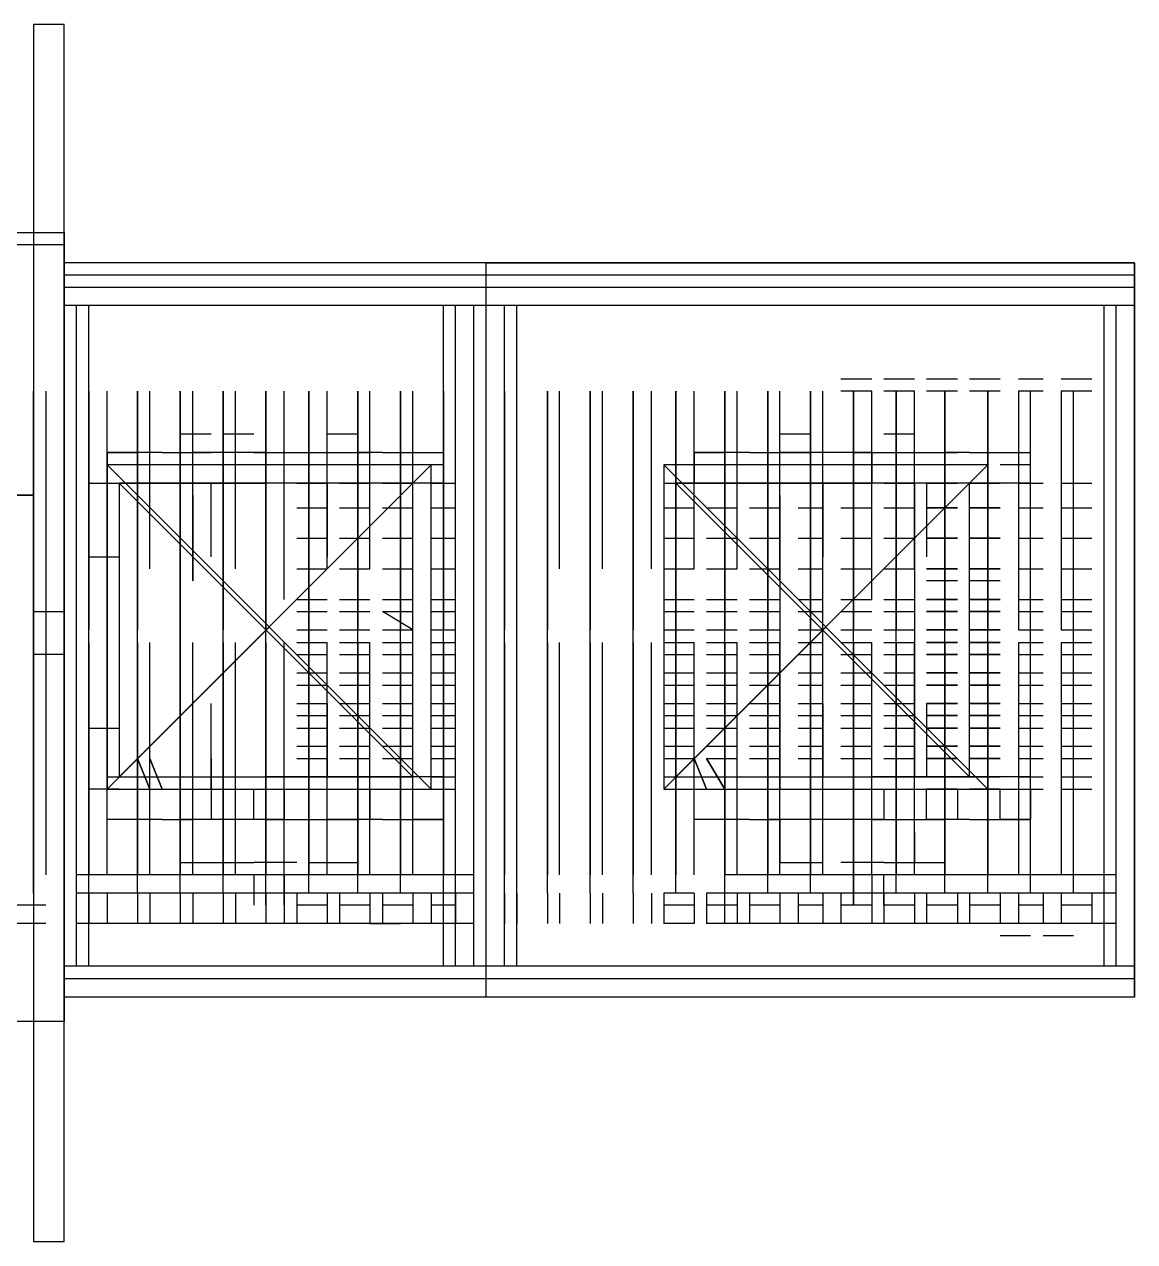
# Model space of a CAD drawing. Header units: millimetres. Extents: x 5 to 415, y 48 to 251.
# Drawn here: x 323.524 to 326.725, y 190.853 to 194.363 of the extents above; entities that cross this region are included whole.
import ezdxf

# ---------------------------------------------------------------- set-up
doc = ezdxf.new("R2010")
doc.units = ezdxf.units.MM
doc.layers.add('P', color=7, linetype='Continuous')

msp = doc.modelspace()

# ---------------------------------------------------------------- linework, layer by layer
at = {"layer": 'P'}
for points in [[(323.55, 194.363), (323.55, 192.67)], [(323.638, 194.363), (323.55, 194.363)], [(323.638, 192.67), (323.638, 194.363)], [(320.887, 193.763), (323.638, 193.763)], [(323.638, 193.763), (323.638, 191.488)], [(320.887, 193.728), (323.638, 193.728)], [(323.638, 193.728), (323.638, 191.488)], [(324.855, 193.675), (323.638, 193.675)], [(323.638, 191.647), (323.638, 193.675)], [(324.855, 191.647), (324.855, 193.675)], [(324.855, 193.675), (326.725, 193.675)], [(324.855, 191.558), (324.855, 193.675)], [(326.725, 193.675), (324.855, 193.675)], [(324.855, 191.647), (324.855, 193.675)], [(326.725, 193.675), (326.725, 191.558)], [(326.725, 191.647), (326.725, 193.675)], [(324.855, 193.64), (323.638, 193.64)], [(324.855, 193.64), (323.638, 193.64)], [(324.855, 193.64), (323.638, 193.64)], [(324.855, 193.64), (323.638, 193.64)], [(326.725, 193.64), (324.855, 193.64)], [(326.725, 193.64), (324.855, 193.64)], [(326.725, 193.64), (324.855, 193.64)], [(326.725, 193.64), (324.855, 193.64)], [(324.855, 193.604), (323.638, 193.604)], [(324.855, 193.604), (323.638, 193.604)], [(324.855, 193.604), (323.638, 193.604)], [(324.855, 193.604), (323.638, 193.604)], [(326.725, 193.604), (324.855, 193.604)], [(326.725, 193.604), (324.855, 193.604)], [(326.725, 193.604), (324.855, 193.604)], [(326.725, 193.604), (324.855, 193.604)], [(324.855, 193.552), (323.638, 193.552)], [(323.638, 191.647), (323.638, 193.552)], [(323.674, 191.647), (323.674, 193.552)], [(323.674, 191.647), (323.674, 193.552)], [(323.674, 191.647), (323.674, 193.552)], [(323.709, 191.647), (323.709, 193.552)], [(323.709, 191.647), (323.709, 193.552)], [(323.709, 191.647), (323.709, 193.552)], [(323.709, 191.647), (323.709, 193.552)], [(323.709, 191.647), (323.709, 193.552)], [(324.732, 191.647), (324.732, 193.552)], [(324.767, 191.647), (324.767, 193.552)], [(324.767, 191.647), (324.767, 193.552)], [(324.767, 191.647), (324.767, 193.552)], [(324.767, 191.647), (324.767, 193.552)], [(324.82, 191.647), (324.82, 193.552)], [(324.82, 191.647), (324.82, 193.552)], [(324.82, 191.647), (324.82, 193.552)], [(324.82, 191.647), (324.82, 193.552)], [(326.725, 193.552), (324.855, 193.552)], [(324.855, 191.647), (324.855, 193.552)], [(324.855, 191.647), (324.855, 193.552)], [(324.855, 191.647), (324.855, 193.552)], [(324.855, 191.647), (324.855, 193.552)], [(324.908, 191.647), (324.908, 193.552)], [(324.908, 191.647), (324.908, 193.552)], [(324.908, 191.647), (324.908, 193.552)], [(324.908, 191.647), (324.908, 193.552)], [(324.944, 191.647), (324.944, 193.552)], [(326.637, 191.647), (326.637, 193.552)], [(326.637, 191.647), (326.637, 193.552)], [(326.637, 191.647), (326.637, 193.552)], [(326.637, 191.647), (326.637, 193.552)], [(326.637, 191.647), (326.637, 193.552)], [(326.672, 191.647), (326.672, 193.552)], [(326.672, 191.647), (326.672, 193.552)], [(326.725, 191.647), (326.725, 193.552)], [(326.725, 191.647), (326.725, 193.552)], [(325.967, 193.34), (325.878, 193.34)], [(326.09, 193.34), (326.002, 193.34)], [(326.214, 193.34), (326.125, 193.34)], [(326.337, 193.34), (326.249, 193.34)], [(326.461, 193.34), (326.39, 193.34)], [(326.602, 193.34), (326.513, 193.34)], [(323.55, 192.617), (323.55, 193.305)], [(323.55, 191.858), (323.55, 193.305)], [(323.55, 193.305), (323.55, 193.005)], [(323.585, 193.305), (323.585, 191.911)], [(323.638, 193.305), (323.638, 191.911)], [(323.709, 193.305), (323.709, 192.617)], [(323.709, 191.858), (323.709, 193.305)], [(323.762, 192.793), (323.762, 193.305)], [(323.85, 193.305), (323.85, 192.617)], [(323.85, 191.858), (323.85, 193.305)], [(323.885, 192.793), (323.885, 193.305)], [(323.973, 193.305), (323.973, 192.617)], [(323.973, 191.858), (323.973, 193.305)], [(324.009, 192.793), (324.009, 193.305)], [(324.097, 193.305), (324.097, 192.617)], [(324.097, 191.858), (324.097, 193.305)], [(324.132, 192.793), (324.132, 193.305)], [(324.22, 193.305), (324.22, 192.617)], [(324.22, 191.858), (324.22, 193.305)], [(324.273, 192.793), (324.273, 193.305)], [(324.344, 193.305), (324.344, 192.617)], [(324.344, 191.858), (324.344, 193.305)], [(324.397, 192.793), (324.397, 193.305)], [(324.485, 193.305), (324.485, 192.617)], [(324.485, 191.858), (324.485, 193.305)], [(324.52, 192.793), (324.52, 193.305)], [(324.608, 193.305), (324.608, 192.617)], [(324.608, 191.858), (324.608, 193.305)], [(324.644, 192.793), (324.644, 193.305)], [(324.732, 193.305), (324.732, 192.617)], [(324.732, 191.858), (324.732, 193.305)], [(324.767, 192.793), (324.767, 193.305)], [(324.908, 193.305), (324.908, 192.617)], [(324.908, 191.858), (324.908, 193.305)], [(324.944, 192.793), (324.944, 193.305)], [(325.032, 193.305), (325.032, 192.617)], [(325.032, 191.858), (325.032, 193.305)], [(325.067, 192.793), (325.067, 193.305)], [(325.155, 193.305), (325.155, 192.617)], [(325.155, 191.858), (325.155, 193.305)], [(325.191, 192.793), (325.191, 193.305)], [(325.279, 193.305), (325.279, 192.617)], [(325.279, 191.858), (325.279, 193.305)], [(325.332, 192.793), (325.332, 193.305)], [(325.402, 193.305), (325.402, 192.617)], [(325.402, 191.858), (325.402, 193.305)], [(325.455, 192.793), (325.455, 193.305)], [(325.543, 193.305), (325.543, 192.617)], [(325.543, 191.858), (325.543, 193.305)], [(325.579, 192.793), (325.579, 193.305)], [(325.667, 193.305), (325.667, 192.617)], [(325.667, 191.858), (325.667, 193.305)], [(325.702, 192.793), (325.702, 193.305)], [(325.79, 193.305), (325.79, 192.617)], [(325.79, 191.858), (325.79, 193.305)], [(325.826, 192.793), (325.826, 193.305)], [(325.967, 193.305), (325.878, 193.305)], [(325.914, 193.305), (325.914, 192.617)], [(325.914, 191.858), (325.914, 193.305)], [(325.967, 192.793), (325.967, 193.305)], [(326.09, 193.305), (326.002, 193.305)], [(326.037, 193.305), (326.037, 192.617)], [(326.037, 191.858), (326.037, 193.305)], [(326.09, 192.793), (326.09, 193.305)], [(326.214, 193.305), (326.125, 193.305)], [(326.178, 193.305), (326.178, 192.617)], [(326.178, 192.793), (326.178, 193.305)], [(326.178, 191.858), (326.178, 193.305)], [(326.337, 193.305), (326.249, 193.305)], [(326.302, 193.305), (326.302, 192.617)], [(326.302, 192.793), (326.302, 193.305)], [(326.302, 191.858), (326.302, 193.305)], [(326.39, 193.305), (326.39, 192.617)], [(326.461, 193.305), (326.39, 193.305)], [(326.425, 192.793), (326.425, 193.305)], [(326.425, 191.858), (326.425, 193.305)], [(326.513, 193.305), (326.513, 192.617)], [(326.602, 193.305), (326.513, 193.305)], [(326.549, 192.793), (326.549, 193.305)], [(326.549, 191.858), (326.549, 193.305)], [(323.585, 193.252), (323.585, 191.946)], [(324.062, 193.181), (323.973, 193.181)], [(324.185, 193.181), (324.097, 193.181)], [(324.485, 193.181), (324.397, 193.181)], [(325.79, 193.181), (325.702, 193.181)], [(326.09, 193.181), (326.002, 193.181)], [(323.921, 193.128), (323.762, 193.128)], [(323.762, 193.128), (323.762, 193.04)], [(323.762, 193.128), (323.85, 193.128)], [(323.921, 193.128), (324.009, 193.128)], [(323.921, 193.128), (324.009, 193.128)], [(323.973, 193.128), (324.062, 193.128)], [(324.22, 193.128), (324.009, 193.128)], [(324.22, 193.128), (324.009, 193.128)], [(324.185, 193.128), (324.273, 193.128)], [(324.22, 193.128), (324.22, 193.04)], [(324.22, 193.128), (324.485, 193.128)], [(324.22, 193.128), (324.22, 193.04)], [(324.22, 193.128), (324.22, 193.04)], [(324.22, 193.128), (324.485, 193.128)], [(324.22, 193.128), (324.22, 193.04)], [(324.397, 193.128), (324.52, 193.128)], [(324.556, 193.128), (324.485, 193.128)], [(324.556, 193.128), (324.485, 193.128)], [(324.556, 193.128), (324.485, 193.128)], [(324.556, 193.128), (324.732, 193.128)], [(324.556, 193.128), (324.644, 193.128)], [(324.644, 193.128), (324.732, 193.128)], [(324.732, 193.04), (324.732, 193.128)], [(325.614, 193.128), (325.455, 193.128)], [(325.455, 193.128), (325.455, 193.04)], [(325.455, 193.128), (325.543, 193.128)], [(325.614, 193.128), (325.702, 193.128)], [(325.614, 193.128), (325.702, 193.128)], [(325.667, 193.128), (325.79, 193.128)], [(325.967, 193.128), (325.702, 193.128)], [(325.967, 193.128), (325.702, 193.128)], [(325.914, 193.128), (326.002, 193.128)], [(325.967, 193.128), (325.967, 193.04)], [(325.967, 193.128), (326.178, 193.128)], [(325.967, 193.128), (325.967, 193.04)], [(325.967, 193.128), (325.967, 193.04)], [(325.967, 193.128), (326.178, 193.128)], [(325.967, 193.128), (325.967, 193.04)], [(326.125, 193.128), (326.214, 193.128)], [(326.249, 193.128), (326.178, 193.128)], [(326.249, 193.128), (326.178, 193.128)], [(326.249, 193.128), (326.178, 193.128)], [(326.249, 193.128), (326.425, 193.128)], [(326.249, 193.128), (326.39, 193.128)], [(326.337, 193.128), (326.425, 193.128)], [(326.425, 193.04), (326.425, 193.128)], [(324.697, 193.093), (323.762, 193.093)], [(323.762, 193.093), (323.762, 192.158)], [(324.697, 192.158), (323.762, 193.093)], [(324.697, 193.093), (323.762, 192.158)], [(323.85, 193.093), (323.762, 193.093)], [(324.062, 193.093), (323.973, 193.093)], [(324.273, 193.093), (324.185, 193.093)], [(324.52, 193.093), (324.397, 193.093)], [(324.732, 193.093), (324.644, 193.093)], [(324.697, 192.158), (324.697, 193.093)], [(326.302, 193.093), (325.367, 193.093)], [(325.367, 193.093), (325.367, 192.158)], [(326.302, 192.158), (325.367, 193.093)], [(326.302, 193.093), (325.367, 192.158)], [(325.543, 193.093), (325.455, 193.093)], [(325.79, 193.093), (325.667, 193.093)], [(326.002, 193.093), (325.914, 193.093)], [(326.214, 193.093), (326.125, 193.093)], [(326.302, 192.158), (326.302, 193.093)], [(326.425, 193.093), (326.337, 193.093)], [(323.709, 193.04), (323.797, 193.04)], [(323.762, 193.04), (324.22, 193.04)], [(323.762, 192.123), (323.762, 193.04)], [(324.644, 193.04), (323.797, 193.04)], [(323.797, 193.04), (323.797, 192.193)], [(324.644, 192.193), (323.797, 193.04)], [(324.644, 193.04), (323.797, 192.193)], [(324.062, 192.828), (324.062, 193.04)], [(324.062, 192.828), (324.062, 193.04)], [(324.097, 192.828), (324.097, 193.04)], [(324.097, 192.828), (324.097, 193.04)], [(324.097, 193.04), (324.097, 192.828)], [(324.097, 193.04), (324.097, 192.828)], [(324.097, 193.04), (324.097, 192.828)], [(324.097, 193.04), (324.097, 192.828)], [(324.22, 193.04), (324.22, 192.705)], [(324.732, 193.04), (324.22, 193.04)], [(324.273, 192.705), (324.273, 193.04)], [(324.309, 193.04), (324.397, 193.04)], [(324.309, 193.04), (324.397, 193.04)], [(324.344, 192.828), (324.344, 193.04)], [(324.344, 192.828), (324.344, 193.04)], [(324.397, 192.828), (324.397, 193.04)], [(324.397, 192.828), (324.397, 193.04)], [(324.397, 193.04), (324.397, 192.828)], [(324.397, 193.04), (324.397, 192.828)], [(324.397, 193.04), (324.397, 192.828)], [(324.397, 193.04), (324.397, 192.828)], [(324.432, 193.04), (324.52, 193.04)], [(324.432, 193.04), (324.52, 193.04)], [(324.485, 192.193), (324.485, 193.04)], [(324.556, 193.04), (324.644, 193.04)], [(324.556, 193.04), (324.644, 193.04)], [(324.644, 192.193), (324.644, 193.04)], [(324.697, 193.04), (324.767, 193.04)], [(324.697, 193.04), (324.767, 193.04)], [(325.367, 193.04), (325.455, 193.04)], [(325.367, 193.04), (325.455, 193.04)], [(326.249, 193.04), (325.402, 193.04)], [(325.402, 193.04), (325.402, 192.193)], [(326.249, 192.193), (325.402, 193.04)], [(326.249, 193.04), (325.402, 192.193)], [(325.455, 193.04), (325.967, 193.04)], [(325.49, 193.04), (325.579, 193.04)], [(325.49, 193.04), (325.579, 193.04)], [(325.614, 193.04), (325.702, 193.04)], [(325.614, 193.04), (325.702, 193.04)], [(325.755, 193.04), (325.826, 193.04)], [(325.755, 193.04), (325.826, 193.04)], [(325.79, 192.828), (325.79, 193.04)], [(325.79, 192.828), (325.79, 193.04)], [(325.79, 193.04), (325.79, 192.828)], [(325.79, 193.04), (325.79, 192.828)], [(325.79, 192.828), (325.79, 193.04)], [(325.79, 192.828), (325.79, 193.04)], [(325.826, 193.04), (325.826, 192.828)], [(325.826, 193.04), (325.826, 192.828)], [(325.878, 193.04), (325.967, 193.04)], [(325.878, 193.04), (325.967, 193.04)], [(325.914, 193.04), (325.914, 192.705)], [(325.967, 192.705), (325.967, 193.04)], [(326.425, 193.04), (325.967, 193.04)], [(326.002, 193.04), (326.09, 193.04)], [(326.002, 193.04), (326.09, 193.04)], [(326.09, 192.828), (326.09, 193.04)], [(326.09, 192.828), (326.09, 193.04)], [(326.09, 193.04), (326.09, 192.828)], [(326.09, 193.04), (326.09, 192.828)], [(326.09, 192.828), (326.09, 193.04)], [(326.09, 192.828), (326.09, 193.04)], [(326.125, 193.04), (326.125, 192.828)], [(326.125, 193.04), (326.125, 192.828)], [(326.125, 193.04), (326.214, 193.04)], [(326.125, 193.04), (326.214, 193.04)], [(326.214, 193.04), (326.125, 193.04)], [(326.214, 193.04), (326.125, 193.04)], [(326.178, 192.193), (326.178, 193.04)], [(326.249, 192.193), (326.249, 193.04)], [(326.249, 193.04), (326.337, 193.04)], [(326.249, 193.04), (326.337, 193.04)], [(326.337, 193.04), (326.249, 193.04)], [(326.337, 193.04), (326.249, 193.04)], [(326.39, 193.04), (326.461, 193.04)], [(326.39, 193.04), (326.461, 193.04)], [(326.513, 193.04), (326.602, 193.04)], [(326.513, 193.04), (326.602, 193.04)], [(323.497, 193.005), (323.55, 193.005)], [(323.55, 193.005), (323.497, 193.005)], [(323.762, 192.881), (323.762, 193.005)], [(323.762, 192.881), (323.762, 193.005)], [(323.973, 193.005), (323.973, 192.881)], [(323.973, 193.005), (323.973, 192.881)], [(324.009, 193.005), (324.009, 192.881)], [(324.009, 192.881), (324.009, 193.005)], [(324.009, 192.881), (324.009, 193.005)], [(324.009, 193.005), (324.009, 192.881)], [(324.009, 192.881), (324.009, 193.005)], [(324.009, 192.881), (324.009, 193.005)], [(324.009, 192.881), (324.009, 193.005)], [(325.702, 193.005), (325.702, 192.881)], [(325.702, 193.005), (325.702, 192.881)], [(325.702, 192.881), (325.702, 193.005)], [(325.702, 192.881), (325.702, 193.005)], [(325.702, 193.005), (325.702, 192.881)], [(325.702, 192.881), (325.702, 193.005)], [(325.702, 192.881), (325.702, 193.005)], [(325.702, 192.881), (325.702, 193.005)], [(325.702, 193.005), (325.702, 192.881)], [(326.39, 193.005), (326.39, 193.005)], [(326.39, 193.005), (326.39, 193.005)], [(326.39, 193.005), (326.39, 193.005)], [(326.39, 193.005), (326.39, 193.005)], [(324.309, 192.969), (324.397, 192.969)], [(324.309, 192.969), (324.397, 192.969)], [(324.432, 192.969), (324.52, 192.969)], [(324.432, 192.969), (324.52, 192.969)], [(324.556, 192.969), (324.644, 192.969)], [(324.556, 192.969), (324.644, 192.969)], [(324.697, 192.969), (324.767, 192.969)], [(324.697, 192.969), (324.767, 192.969)], [(325.367, 192.969), (325.455, 192.969)], [(325.367, 192.969), (325.455, 192.969)], [(325.49, 192.969), (325.579, 192.969)], [(325.49, 192.969), (325.579, 192.969)], [(325.614, 192.969), (325.702, 192.969)], [(325.614, 192.969), (325.702, 192.969)], [(325.755, 192.969), (325.826, 192.969)], [(325.755, 192.969), (325.826, 192.969)], [(325.878, 192.969), (325.967, 192.969)], [(325.878, 192.969), (325.967, 192.969)], [(326.002, 192.969), (326.09, 192.969)], [(326.002, 192.969), (326.09, 192.969)], [(326.125, 192.969), (326.214, 192.969)], [(326.125, 192.969), (326.214, 192.969)], [(326.214, 192.969), (326.125, 192.969)], [(326.214, 192.969), (326.125, 192.969)], [(326.249, 192.969), (326.337, 192.969)], [(326.249, 192.969), (326.337, 192.969)], [(326.337, 192.969), (326.249, 192.969)], [(326.337, 192.969), (326.249, 192.969)], [(326.39, 192.969), (326.461, 192.969)], [(326.39, 192.969), (326.461, 192.969)], [(326.513, 192.969), (326.602, 192.969)], [(326.513, 192.969), (326.602, 192.969)], [(323.762, 192.793), (323.762, 192.881)], [(323.762, 192.793), (323.762, 192.881)], [(323.973, 192.881), (323.973, 192.758)], [(323.973, 192.881), (323.973, 192.193)], [(324.009, 192.758), (324.009, 192.881)], [(324.009, 192.881), (324.009, 192.793)], [(324.009, 192.758), (324.009, 192.881)], [(324.009, 192.793), (324.009, 192.881)], [(324.009, 192.793), (324.009, 192.881)], [(324.309, 192.881), (324.397, 192.881)], [(324.309, 192.881), (324.397, 192.881)], [(324.432, 192.881), (324.52, 192.881)], [(324.432, 192.881), (324.52, 192.881)], [(324.556, 192.881), (324.644, 192.881)], [(324.556, 192.881), (324.644, 192.881)], [(324.697, 192.881), (324.767, 192.881)], [(324.697, 192.881), (324.767, 192.881)], [(325.367, 192.881), (325.455, 192.881)], [(325.367, 192.881), (325.455, 192.881)], [(325.49, 192.881), (325.579, 192.881)], [(325.49, 192.881), (325.579, 192.881)], [(325.614, 192.881), (325.702, 192.881)], [(325.614, 192.881), (325.702, 192.881)], [(325.702, 192.881), (325.702, 192.758)], [(325.702, 192.758), (325.702, 192.881)], [(325.702, 192.881), (325.702, 192.793)], [(325.702, 192.758), (325.702, 192.881)], [(325.702, 192.793), (325.702, 192.881)], [(325.702, 192.793), (325.702, 192.881)], [(325.702, 192.881), (325.702, 192.193)], [(325.755, 192.881), (325.826, 192.881)], [(325.755, 192.881), (325.826, 192.881)], [(325.878, 192.881), (325.967, 192.881)], [(325.878, 192.881), (325.967, 192.881)], [(326.002, 192.881), (326.09, 192.881)], [(326.002, 192.881), (326.09, 192.881)], [(326.125, 192.881), (326.214, 192.881)], [(326.125, 192.881), (326.214, 192.881)], [(326.214, 192.881), (326.125, 192.881)], [(326.214, 192.881), (326.125, 192.881)], [(326.249, 192.881), (326.337, 192.881)], [(326.249, 192.881), (326.337, 192.881)], [(326.337, 192.881), (326.249, 192.881)], [(326.337, 192.881), (326.249, 192.881)], [(326.39, 192.881), (326.461, 192.881)], [(326.39, 192.881), (326.461, 192.881)], [(326.513, 192.881), (326.602, 192.881)], [(326.513, 192.881), (326.602, 192.881)], [(323.709, 192.828), (323.797, 192.828)], [(324.009, 192.828), (324.009, 192.758)], [(324.009, 192.758), (324.009, 192.828)], [(324.097, 192.405), (324.097, 192.828)], [(324.344, 192.828), (324.344, 192.405)], [(325.702, 192.828), (325.702, 192.758)], [(325.702, 192.758), (325.702, 192.828)], [(325.826, 192.405), (325.826, 192.828)], [(326.09, 192.828), (326.09, 192.405)], [(323.762, 192.37), (323.762, 192.793)], [(323.762, 192.37), (323.762, 192.793)], [(324.309, 192.793), (324.397, 192.793)], [(324.309, 192.793), (324.397, 192.793)], [(324.432, 192.793), (324.52, 192.793)], [(324.432, 192.793), (324.52, 192.793)], [(324.556, 192.793), (324.644, 192.793)], [(324.556, 192.793), (324.644, 192.793)], [(324.697, 192.793), (324.767, 192.793)], [(324.697, 192.793), (324.767, 192.793)], [(325.367, 192.793), (325.455, 192.793)], [(325.367, 192.793), (325.455, 192.793)], [(325.49, 192.793), (325.579, 192.793)], [(325.49, 192.793), (325.579, 192.793)], [(325.614, 192.793), (325.702, 192.793)], [(325.614, 192.793), (325.702, 192.793)], [(325.755, 192.793), (325.826, 192.793)], [(325.755, 192.793), (325.826, 192.793)], [(325.878, 192.793), (325.967, 192.793)], [(325.878, 192.793), (325.967, 192.793)], [(326.002, 192.793), (326.09, 192.793)], [(326.002, 192.793), (326.09, 192.793)], [(326.125, 192.793), (326.214, 192.793)], [(326.125, 192.793), (326.214, 192.793)], [(326.214, 192.793), (326.125, 192.793)], [(326.249, 192.793), (326.337, 192.793)], [(326.249, 192.793), (326.337, 192.793)], [(326.337, 192.793), (326.249, 192.793)], [(326.39, 192.793), (326.461, 192.793)], [(326.39, 192.793), (326.461, 192.793)], [(326.513, 192.793), (326.602, 192.793)], [(326.513, 192.793), (326.602, 192.793)], [(326.214, 192.758), (326.125, 192.758)], [(326.337, 192.758), (326.249, 192.758)], [(324.309, 192.705), (324.397, 192.705)], [(324.432, 192.705), (324.52, 192.705)], [(324.556, 192.705), (324.644, 192.705)], [(324.697, 192.705), (324.767, 192.705)], [(325.367, 192.705), (325.455, 192.705)], [(325.49, 192.705), (325.579, 192.705)], [(325.614, 192.705), (325.702, 192.705)], [(325.755, 192.705), (325.826, 192.705)], [(325.878, 192.705), (325.967, 192.705)], [(326.002, 192.705), (326.09, 192.705)], [(326.125, 192.705), (326.214, 192.705)], [(326.214, 192.705), (326.125, 192.705)], [(326.249, 192.705), (326.337, 192.705)], [(326.337, 192.705), (326.249, 192.705)], [(326.39, 192.705), (326.461, 192.705)], [(326.513, 192.705), (326.602, 192.705)], [(323.55, 192.67), (323.55, 192.546)], [(323.55, 192.67), (323.638, 192.67)], [(323.55, 192.546), (323.55, 192.67)], [(323.638, 192.546), (323.638, 192.67)], [(323.638, 192.67), (323.638, 192.546)], [(324.309, 192.67), (324.397, 192.67)], [(324.432, 192.67), (324.52, 192.67)], [(324.556, 192.67), (324.644, 192.67)], [(324.644, 192.617), (324.556, 192.67)], [(324.556, 192.67), (324.556, 192.67)], [(324.556, 192.67), (324.556, 192.67)], [(324.644, 192.67), (324.644, 192.67)], [(324.644, 192.67), (324.644, 192.67)], [(324.697, 192.67), (324.767, 192.67)], [(325.367, 192.67), (325.455, 192.67)], [(325.49, 192.67), (325.579, 192.67)], [(325.614, 192.67), (325.702, 192.67)], [(325.755, 192.67), (325.826, 192.67)], [(325.878, 192.67), (325.967, 192.67)], [(326.002, 192.67), (326.09, 192.67)], [(326.125, 192.67), (326.214, 192.67)], [(326.214, 192.67), (326.125, 192.67)], [(326.249, 192.67), (326.337, 192.67)], [(326.337, 192.67), (326.249, 192.67)], [(326.39, 192.67), (326.461, 192.67)], [(326.513, 192.67), (326.602, 192.67)], [(324.309, 192.617), (324.397, 192.617)], [(324.432, 192.617), (324.52, 192.617)], [(324.52, 192.617), (324.52, 192.617)], [(324.52, 192.617), (324.52, 192.617)], [(324.556, 192.617), (324.644, 192.617)], [(324.556, 192.617), (324.556, 192.617)], [(324.556, 192.617), (324.556, 192.617)], [(324.697, 192.617), (324.767, 192.617)], [(325.367, 192.617), (325.455, 192.617)], [(325.49, 192.617), (325.579, 192.617)], [(325.614, 192.617), (325.702, 192.617)], [(325.755, 192.617), (325.826, 192.617)], [(325.878, 192.617), (325.967, 192.617)], [(326.002, 192.617), (326.09, 192.617)], [(326.125, 192.617), (326.214, 192.617)], [(326.214, 192.617), (326.125, 192.617)], [(326.249, 192.617), (326.337, 192.617)], [(326.337, 192.617), (326.249, 192.617)], [(326.39, 192.617), (326.461, 192.617)], [(326.513, 192.617), (326.602, 192.617)], [(323.55, 191.911), (323.55, 192.581)], [(323.709, 192.581), (323.709, 191.911)], [(323.762, 191.911), (323.762, 192.581)], [(323.85, 192.581), (323.85, 191.911)], [(323.885, 191.911), (323.885, 192.581)], [(323.973, 192.581), (323.973, 191.911)], [(324.009, 191.911), (324.009, 192.581)], [(324.097, 192.581), (324.097, 191.911)], [(324.132, 191.911), (324.132, 192.581)], [(324.22, 192.581), (324.22, 191.911)], [(324.273, 191.911), (324.273, 192.581)], [(324.309, 192.581), (324.397, 192.581)], [(324.344, 192.581), (324.344, 191.911)], [(324.397, 191.911), (324.397, 192.581)], [(324.432, 192.581), (324.52, 192.581)], [(324.485, 192.581), (324.485, 191.911)], [(324.52, 191.911), (324.52, 192.581)], [(324.556, 192.581), (324.644, 192.581)], [(324.608, 192.581), (324.608, 191.911)], [(324.644, 191.911), (324.644, 192.581)], [(324.697, 192.581), (324.767, 192.581)], [(324.732, 192.581), (324.732, 191.911)], [(324.767, 191.911), (324.767, 192.581)], [(324.908, 192.581), (324.908, 191.911)], [(324.944, 191.911), (324.944, 192.581)], [(325.032, 192.581), (325.032, 191.911)], [(325.067, 191.911), (325.067, 192.581)], [(325.155, 192.581), (325.155, 191.911)], [(325.191, 191.911), (325.191, 192.581)], [(325.279, 192.581), (325.279, 191.911)], [(325.332, 191.911), (325.332, 192.581)], [(325.367, 192.581), (325.455, 192.581)], [(325.402, 192.581), (325.402, 191.911)], [(325.455, 191.911), (325.455, 192.581)], [(325.49, 192.581), (325.579, 192.581)], [(325.543, 192.581), (325.543, 191.911)], [(325.579, 191.911), (325.579, 192.581)], [(325.614, 192.581), (325.702, 192.581)], [(325.667, 192.581), (325.667, 191.911)], [(325.702, 191.911), (325.702, 192.581)], [(325.755, 192.581), (325.826, 192.581)], [(325.79, 192.581), (325.79, 191.911)], [(325.826, 191.911), (325.826, 192.581)], [(325.878, 192.581), (325.967, 192.581)], [(325.914, 192.581), (325.914, 191.911)], [(325.967, 191.911), (325.967, 192.581)], [(326.002, 192.581), (326.09, 192.581)], [(326.037, 192.581), (326.037, 191.911)], [(326.09, 191.911), (326.09, 192.581)], [(326.125, 192.581), (326.214, 192.581)], [(326.214, 192.581), (326.125, 192.581)], [(326.178, 192.581), (326.178, 191.911)], [(326.178, 191.911), (326.178, 192.581)], [(326.249, 192.581), (326.337, 192.581)], [(326.337, 192.581), (326.249, 192.581)], [(326.302, 192.581), (326.302, 191.911)], [(326.302, 191.911), (326.302, 192.581)], [(326.39, 192.581), (326.39, 191.911)], [(326.39, 192.581), (326.461, 192.581)], [(326.425, 191.911), (326.425, 192.581)], [(326.513, 192.581), (326.513, 191.911)], [(326.513, 192.581), (326.602, 192.581)], [(326.549, 191.911), (326.549, 192.581)], [(323.55, 192.546), (323.55, 190.853)], [(323.638, 192.546), (323.55, 192.546)], [(323.638, 190.853), (323.638, 192.546)], [(324.309, 192.546), (324.397, 192.546)], [(324.432, 192.546), (324.52, 192.546)], [(324.556, 192.546), (324.644, 192.546)], [(324.697, 192.546), (324.767, 192.546)], [(325.367, 192.546), (325.455, 192.546)], [(325.49, 192.546), (325.579, 192.546)], [(325.614, 192.546), (325.702, 192.546)], [(325.755, 192.546), (325.826, 192.546)], [(325.878, 192.546), (325.967, 192.546)], [(326.002, 192.546), (326.09, 192.546)], [(326.125, 192.546), (326.214, 192.546)], [(326.214, 192.546), (326.125, 192.546)], [(326.249, 192.546), (326.337, 192.546)], [(326.337, 192.546), (326.249, 192.546)], [(326.39, 192.546), (326.461, 192.546)], [(326.513, 192.546), (326.602, 192.546)], [(324.22, 192.493), (324.22, 192.193)], [(324.273, 192.193), (324.273, 192.493)], [(324.309, 192.493), (324.397, 192.493)], [(324.432, 192.493), (324.52, 192.493)], [(324.556, 192.493), (324.644, 192.493)], [(324.697, 192.493), (324.767, 192.493)], [(325.367, 192.493), (325.455, 192.493)], [(325.49, 192.493), (325.579, 192.493)], [(325.614, 192.493), (325.702, 192.493)], [(325.755, 192.493), (325.826, 192.493)], [(325.878, 192.493), (325.967, 192.493)], [(325.914, 192.493), (325.914, 192.193)], [(325.967, 192.193), (325.967, 192.493)], [(326.002, 192.493), (326.09, 192.493)], [(326.125, 192.493), (326.214, 192.493)], [(326.214, 192.493), (326.125, 192.493)], [(326.249, 192.493), (326.337, 192.493)], [(326.337, 192.493), (326.249, 192.493)], [(326.39, 192.493), (326.461, 192.493)], [(326.513, 192.493), (326.602, 192.493)], [(324.309, 192.458), (324.397, 192.458)], [(324.432, 192.458), (324.52, 192.458)], [(324.556, 192.458), (324.644, 192.458)], [(324.697, 192.458), (324.767, 192.458)], [(325.367, 192.458), (325.455, 192.458)], [(325.49, 192.458), (325.579, 192.458)], [(325.614, 192.458), (325.702, 192.458)], [(325.755, 192.458), (325.826, 192.458)], [(325.878, 192.458), (325.967, 192.458)], [(326.002, 192.458), (326.09, 192.458)], [(326.125, 192.458), (326.214, 192.458)], [(326.214, 192.458), (326.125, 192.458)], [(326.249, 192.458), (326.337, 192.458)], [(326.337, 192.458), (326.249, 192.458)], [(326.39, 192.458), (326.461, 192.458)], [(326.513, 192.458), (326.602, 192.458)], [(324.062, 192.193), (324.062, 192.405)], [(324.062, 192.193), (324.062, 192.405)], [(324.097, 192.193), (324.097, 192.405)], [(324.097, 192.193), (324.097, 192.405)], [(324.097, 192.405), (324.097, 192.193)], [(324.097, 192.405), (324.097, 192.193)], [(324.097, 192.405), (324.097, 192.193)], [(324.097, 192.405), (324.097, 192.193)], [(324.309, 192.405), (324.397, 192.405)], [(324.344, 192.193), (324.344, 192.405)], [(324.344, 192.193), (324.344, 192.405)], [(324.397, 192.193), (324.397, 192.405)], [(324.397, 192.193), (324.397, 192.405)], [(324.397, 192.405), (324.397, 192.193)], [(324.397, 192.405), (324.397, 192.193)], [(324.397, 192.405), (324.397, 192.193)], [(324.397, 192.405), (324.397, 192.193)], [(324.432, 192.405), (324.52, 192.405)], [(324.556, 192.405), (324.644, 192.405)], [(324.697, 192.405), (324.767, 192.405)], [(325.367, 192.405), (325.455, 192.405)], [(325.49, 192.405), (325.579, 192.405)], [(325.614, 192.405), (325.702, 192.405)], [(325.755, 192.405), (325.826, 192.405)], [(325.79, 192.193), (325.79, 192.405)], [(325.79, 192.193), (325.79, 192.405)], [(325.79, 192.405), (325.79, 192.193)], [(325.79, 192.405), (325.79, 192.193)], [(325.79, 192.193), (325.79, 192.405)], [(325.79, 192.193), (325.79, 192.405)], [(325.826, 192.405), (325.826, 192.193)], [(325.826, 192.405), (325.826, 192.193)], [(325.878, 192.405), (325.967, 192.405)], [(326.002, 192.405), (326.09, 192.405)], [(326.09, 192.193), (326.09, 192.405)], [(326.09, 192.193), (326.09, 192.405)], [(326.09, 192.405), (326.09, 192.193)], [(326.09, 192.405), (326.09, 192.193)], [(326.09, 192.193), (326.09, 192.405)], [(326.09, 192.193), (326.09, 192.405)], [(326.125, 192.405), (326.125, 192.193)], [(326.125, 192.405), (326.125, 192.193)], [(326.125, 192.405), (326.214, 192.405)], [(326.214, 192.405), (326.125, 192.405)], [(326.249, 192.405), (326.337, 192.405)], [(326.337, 192.405), (326.249, 192.405)], [(326.39, 192.405), (326.461, 192.405)], [(326.513, 192.405), (326.602, 192.405)], [(323.762, 192.282), (323.762, 192.37)], [(323.762, 192.37), (323.762, 192.282)], [(324.309, 192.37), (324.397, 192.37)], [(324.432, 192.37), (324.52, 192.37)], [(324.556, 192.37), (324.644, 192.37)], [(324.697, 192.37), (324.767, 192.37)], [(325.367, 192.37), (325.455, 192.37)], [(325.49, 192.37), (325.579, 192.37)], [(325.614, 192.37), (325.702, 192.37)], [(325.755, 192.37), (325.826, 192.37)], [(325.878, 192.37), (325.967, 192.37)], [(326.002, 192.37), (326.09, 192.37)], [(326.125, 192.37), (326.214, 192.37)], [(326.214, 192.37), (326.125, 192.37)], [(326.249, 192.37), (326.337, 192.37)], [(326.337, 192.37), (326.249, 192.37)], [(326.39, 192.37), (326.461, 192.37)], [(326.513, 192.37), (326.602, 192.37)], [(323.709, 192.334), (323.797, 192.334)], [(324.309, 192.334), (324.397, 192.334)], [(324.432, 192.334), (324.52, 192.334)], [(324.556, 192.334), (324.644, 192.334)], [(324.697, 192.334), (324.767, 192.334)], [(325.367, 192.334), (325.455, 192.334)], [(325.49, 192.334), (325.579, 192.334)], [(325.614, 192.334), (325.702, 192.334)], [(325.755, 192.334), (325.826, 192.334)], [(325.878, 192.334), (325.967, 192.334)], [(326.002, 192.334), (326.09, 192.334)], [(326.125, 192.334), (326.214, 192.334)], [(326.214, 192.334), (326.125, 192.334)], [(326.249, 192.334), (326.337, 192.334)], [(326.337, 192.334), (326.249, 192.334)], [(326.39, 192.334), (326.461, 192.334)], [(326.513, 192.334), (326.602, 192.334)], [(323.762, 192.158), (323.762, 192.282)], [(323.762, 192.158), (323.762, 192.282)], [(324.309, 192.282), (324.397, 192.282)], [(324.432, 192.282), (324.52, 192.282)], [(324.556, 192.282), (324.644, 192.282)], [(324.697, 192.282), (324.767, 192.282)], [(325.367, 192.282), (325.455, 192.282)], [(325.49, 192.282), (325.579, 192.282)], [(325.614, 192.282), (325.702, 192.282)], [(325.755, 192.282), (325.826, 192.282)], [(325.878, 192.282), (325.967, 192.282)], [(326.002, 192.282), (326.09, 192.282)], [(326.125, 192.282), (326.214, 192.282)], [(326.214, 192.282), (326.125, 192.282)], [(326.249, 192.282), (326.337, 192.282)], [(326.337, 192.282), (326.249, 192.282)], [(326.39, 192.282), (326.461, 192.282)], [(326.513, 192.282), (326.602, 192.282)], [(323.85, 192.246), (323.885, 192.158)], [(323.885, 192.158), (323.85, 192.246)], [(323.885, 192.246), (323.921, 192.158)], [(323.921, 192.158), (323.885, 192.246)], [(324.062, 192.246), (324.062, 192.158)], [(324.062, 192.158), (324.062, 192.246)], [(324.097, 192.246), (324.097, 192.158)], [(324.097, 192.158), (324.097, 192.246)], [(324.309, 192.246), (324.397, 192.246)], [(324.432, 192.246), (324.52, 192.246)], [(324.556, 192.246), (324.644, 192.246)], [(324.697, 192.246), (324.767, 192.246)], [(325.367, 192.246), (325.455, 192.246)], [(325.455, 192.246), (325.49, 192.158)], [(325.49, 192.158), (325.455, 192.246)], [(325.49, 192.246), (325.543, 192.158)], [(325.543, 192.158), (325.49, 192.246)], [(325.49, 192.246), (325.579, 192.246)], [(325.614, 192.246), (325.702, 192.246)], [(325.667, 192.246), (325.667, 192.158)], [(325.667, 192.158), (325.667, 192.246)], [(325.702, 192.246), (325.702, 192.158)], [(325.702, 192.158), (325.702, 192.246)], [(325.755, 192.246), (325.826, 192.246)], [(325.878, 192.246), (325.967, 192.246)], [(326.002, 192.246), (326.09, 192.246)], [(326.125, 192.246), (326.214, 192.246)], [(326.214, 192.246), (326.125, 192.246)], [(326.249, 192.246), (326.337, 192.246)], [(326.337, 192.246), (326.249, 192.246)], [(326.39, 192.246), (326.461, 192.246)], [(326.513, 192.246), (326.602, 192.246)], [(323.762, 192.193), (324.22, 192.193)], [(323.797, 192.193), (324.644, 192.193)], [(324.22, 192.07), (324.22, 192.193)], [(324.732, 192.193), (324.22, 192.193)], [(324.22, 192.07), (324.22, 192.193)], [(324.309, 192.193), (324.397, 192.193)], [(324.432, 192.193), (324.52, 192.193)], [(324.556, 192.193), (324.644, 192.193)], [(324.697, 192.193), (324.767, 192.193)], [(325.367, 192.193), (325.455, 192.193)], [(325.402, 192.193), (326.249, 192.193)], [(325.455, 192.193), (325.967, 192.193)], [(325.49, 192.193), (325.579, 192.193)], [(325.614, 192.193), (325.702, 192.193)], [(325.755, 192.193), (325.826, 192.193)], [(325.878, 192.193), (325.967, 192.193)], [(325.967, 192.07), (325.967, 192.193)], [(326.425, 192.193), (325.967, 192.193)], [(325.967, 192.07), (325.967, 192.193)], [(326.002, 192.193), (326.09, 192.193)], [(326.125, 192.193), (326.214, 192.193)], [(326.214, 192.193), (326.125, 192.193)], [(326.249, 192.193), (326.337, 192.193)], [(326.337, 192.193), (326.249, 192.193)], [(326.39, 192.193), (326.461, 192.193)], [(326.513, 192.193), (326.602, 192.193)], [(323.674, 192.07), (323.674, 192.158)], [(323.674, 192.07), (323.674, 192.158)], [(323.797, 192.158), (323.709, 192.158)], [(323.762, 192.158), (324.697, 192.158)], [(323.762, 192.07), (323.762, 192.158)], [(323.762, 192.158), (323.85, 192.158)], [(323.762, 192.07), (323.762, 192.158)], [(323.85, 192.158), (323.85, 192.07)], [(323.973, 192.158), (324.062, 192.158)], [(323.973, 192.07), (323.973, 192.158)], [(324.062, 192.158), (324.062, 192.07)], [(324.185, 192.158), (324.273, 192.158)], [(324.185, 192.07), (324.185, 192.158)], [(324.273, 192.158), (324.273, 192.07)], [(324.309, 192.158), (324.397, 192.158)], [(324.397, 192.158), (324.52, 192.158)], [(324.397, 192.07), (324.397, 192.158)], [(324.432, 192.158), (324.52, 192.158)], [(324.52, 192.158), (324.52, 192.07)], [(324.556, 192.158), (324.644, 192.158)], [(324.644, 192.158), (324.732, 192.158)], [(324.644, 192.07), (324.644, 192.158)], [(324.697, 192.158), (324.767, 192.158)], [(324.732, 192.158), (324.732, 192.07)], [(324.732, 192.158), (324.732, 192.07)], [(325.367, 192.158), (326.302, 192.158)], [(325.367, 192.158), (325.455, 192.158)], [(325.455, 192.07), (325.455, 192.158)], [(325.455, 192.158), (325.543, 192.158)], [(325.455, 192.07), (325.455, 192.158)], [(325.49, 192.158), (325.579, 192.158)], [(325.543, 192.158), (325.543, 192.07)], [(325.614, 192.158), (325.702, 192.158)], [(325.667, 192.158), (325.79, 192.158)], [(325.667, 192.07), (325.667, 192.158)], [(325.755, 192.158), (325.826, 192.158)], [(325.79, 192.158), (325.79, 192.07)], [(325.878, 192.158), (325.967, 192.158)], [(325.914, 192.158), (326.002, 192.158)], [(325.914, 192.07), (325.914, 192.158)], [(326.002, 192.158), (326.002, 192.07)], [(326.002, 192.158), (326.09, 192.158)], [(326.125, 192.158), (326.214, 192.158)], [(326.125, 192.07), (326.125, 192.158)], [(326.125, 192.158), (326.214, 192.158)], [(326.214, 192.158), (326.125, 192.158)], [(326.214, 192.158), (326.214, 192.07)], [(326.249, 192.158), (326.337, 192.158)], [(326.337, 192.158), (326.249, 192.158)], [(326.337, 192.158), (326.425, 192.158)], [(326.337, 192.07), (326.337, 192.158)], [(326.39, 192.158), (326.461, 192.158)], [(326.425, 192.158), (326.425, 192.07)], [(326.425, 192.158), (326.425, 192.07)], [(326.513, 192.158), (326.602, 192.158)], [(323.921, 192.07), (323.762, 192.07)], [(323.85, 192.07), (323.762, 192.07)], [(323.921, 192.07), (324.009, 192.07)], [(323.973, 192.07), (323.973, 191.946)], [(324.062, 192.07), (323.973, 192.07)], [(324.22, 192.07), (324.009, 192.07)], [(324.273, 192.07), (324.185, 192.07)], [(324.22, 192.07), (324.485, 192.07)], [(324.52, 192.07), (324.397, 192.07)], [(324.485, 191.946), (324.485, 192.07)], [(324.556, 192.07), (324.485, 192.07)], [(324.556, 192.07), (324.485, 192.07)], [(324.556, 192.07), (324.732, 192.07)], [(324.556, 192.07), (324.644, 192.07)], [(324.732, 192.07), (324.644, 192.07)], [(325.614, 192.07), (325.455, 192.07)], [(325.543, 192.07), (325.455, 192.07)], [(325.614, 192.07), (325.702, 192.07)], [(325.79, 192.07), (325.667, 192.07)], [(325.702, 192.07), (325.702, 191.946)], [(325.967, 192.07), (325.702, 192.07)], [(326.002, 192.07), (325.914, 192.07)], [(325.967, 192.07), (326.178, 192.07)], [(326.214, 192.07), (326.125, 192.07)], [(326.178, 191.946), (326.178, 192.07)], [(326.249, 192.07), (326.178, 192.07)], [(326.249, 192.07), (326.178, 192.07)], [(326.249, 192.07), (326.425, 192.07)], [(326.249, 192.07), (326.39, 192.07)], [(326.425, 192.07), (326.337, 192.07)], [(324.097, 191.946), (324.097, 192.035)], [(324.344, 192.035), (324.344, 191.946)], [(325.826, 191.946), (325.826, 192.035)], [(326.09, 192.035), (326.09, 191.946)], [(323.973, 191.946), (324.097, 191.946)], [(324.097, 191.946), (324.185, 191.946)], [(324.273, 191.946), (324.185, 191.946)], [(324.309, 191.946), (324.185, 191.946)], [(324.309, 191.946), (324.185, 191.946)], [(324.344, 191.946), (324.485, 191.946)], [(325.702, 191.946), (325.826, 191.946)], [(326.002, 191.946), (325.878, 191.946)], [(326.002, 191.946), (325.878, 191.946)], [(326.002, 191.946), (325.914, 191.946)], [(326.002, 191.946), (326.09, 191.946)], [(326.09, 191.946), (326.178, 191.946)], [(324.82, 191.911), (323.674, 191.911)], [(323.674, 191.77), (323.674, 191.911)], [(324.185, 191.911), (324.185, 191.823)], [(324.185, 191.911), (324.185, 191.823)], [(324.22, 191.823), (324.22, 191.911)], [(324.22, 191.823), (324.22, 191.911)], [(324.273, 191.911), (324.273, 191.823)], [(324.273, 191.911), (324.273, 191.823)], [(324.273, 191.823), (324.273, 191.911)], [(324.273, 191.823), (324.273, 191.911)], [(324.82, 191.77), (324.82, 191.911)], [(326.672, 191.911), (325.543, 191.911)], [(325.543, 191.77), (325.543, 191.911)], [(325.967, 191.911), (325.878, 191.911)], [(325.967, 191.911), (325.878, 191.911)], [(325.914, 191.823), (325.914, 191.911)], [(325.914, 191.823), (325.914, 191.911)], [(325.914, 191.911), (325.914, 191.823)], [(325.914, 191.911), (325.914, 191.823)], [(325.967, 191.911), (325.967, 191.823)], [(325.967, 191.911), (325.967, 191.823)], [(326.002, 191.823), (326.002, 191.911)], [(326.002, 191.823), (326.002, 191.911)], [(326.09, 191.911), (326.002, 191.911)], [(326.09, 191.911), (326.002, 191.911)], [(326.214, 191.911), (326.125, 191.911)], [(326.214, 191.911), (326.125, 191.911)], [(326.337, 191.911), (326.249, 191.911)], [(326.337, 191.911), (326.249, 191.911)], [(326.461, 191.911), (326.39, 191.911)], [(326.461, 191.911), (326.39, 191.911)], [(326.602, 191.911), (326.513, 191.911)], [(326.602, 191.911), (326.513, 191.911)], [(326.672, 191.77), (326.672, 191.911)], [(324.82, 191.858), (323.674, 191.858)], [(323.709, 191.858), (323.709, 191.77)], [(323.762, 191.858), (323.762, 191.77)], [(323.85, 191.858), (323.85, 191.77)], [(323.885, 191.858), (323.885, 191.77)], [(323.973, 191.858), (323.973, 191.77)], [(324.009, 191.858), (324.009, 191.77)], [(324.097, 191.858), (324.097, 191.77)], [(324.132, 191.858), (324.132, 191.77)], [(324.22, 191.858), (324.22, 191.77)], [(324.273, 191.858), (324.273, 191.77)], [(324.397, 191.858), (324.309, 191.858)], [(324.309, 191.858), (324.309, 191.77)], [(324.397, 191.858), (324.397, 191.77)], [(324.52, 191.858), (324.432, 191.858)], [(324.432, 191.858), (324.432, 191.77)], [(324.52, 191.858), (324.52, 191.77)], [(324.644, 191.858), (324.556, 191.858)], [(324.556, 191.858), (324.556, 191.77)], [(324.644, 191.858), (324.644, 191.77)], [(324.767, 191.858), (324.697, 191.858)], [(324.697, 191.858), (324.697, 191.77)], [(324.767, 191.858), (324.767, 191.77)], [(324.908, 191.858), (324.908, 191.77)], [(324.944, 191.858), (324.944, 191.77)], [(325.032, 191.858), (325.032, 191.77)], [(325.067, 191.858), (325.067, 191.77)], [(325.155, 191.858), (325.155, 191.77)], [(325.191, 191.858), (325.191, 191.77)], [(325.279, 191.858), (325.279, 191.77)], [(325.332, 191.858), (325.332, 191.77)], [(325.455, 191.858), (325.367, 191.858)], [(325.367, 191.858), (325.367, 191.77)], [(325.455, 191.858), (325.455, 191.77)], [(325.579, 191.858), (325.49, 191.858)], [(325.49, 191.858), (325.49, 191.77)], [(326.672, 191.858), (325.543, 191.858)], [(325.579, 191.858), (325.579, 191.77)], [(325.702, 191.858), (325.614, 191.858)], [(325.614, 191.858), (325.614, 191.77)], [(325.702, 191.858), (325.702, 191.77)], [(325.826, 191.858), (325.755, 191.858)], [(325.755, 191.858), (325.755, 191.77)], [(325.826, 191.858), (325.826, 191.77)], [(325.967, 191.858), (325.878, 191.858)], [(325.878, 191.858), (325.878, 191.77)], [(325.967, 191.858), (325.967, 191.77)], [(326.09, 191.858), (326.002, 191.858)], [(326.002, 191.858), (326.002, 191.77)], [(326.09, 191.858), (326.09, 191.77)], [(326.214, 191.858), (326.125, 191.858)], [(326.125, 191.858), (326.125, 191.77)], [(326.214, 191.858), (326.214, 191.77)], [(326.337, 191.858), (326.249, 191.858)], [(326.249, 191.858), (326.249, 191.77)], [(326.337, 191.858), (326.337, 191.77)], [(326.461, 191.858), (326.39, 191.858)], [(326.39, 191.858), (326.39, 191.77)], [(326.461, 191.858), (326.461, 191.77)], [(326.602, 191.858), (326.513, 191.858)], [(326.513, 191.858), (326.513, 191.77)], [(326.602, 191.858), (326.602, 191.77)], [(323.585, 191.823), (323.462, 191.823)], [(324.397, 191.823), (324.309, 191.823)], [(324.52, 191.823), (324.432, 191.823)], [(324.644, 191.823), (324.556, 191.823)], [(324.767, 191.823), (324.697, 191.823)], [(325.455, 191.823), (325.367, 191.823)], [(325.579, 191.823), (325.49, 191.823)], [(325.702, 191.823), (325.614, 191.823)], [(325.826, 191.823), (325.755, 191.823)], [(325.967, 191.823), (325.878, 191.823)], [(326.09, 191.823), (326.002, 191.823)], [(326.214, 191.823), (326.125, 191.823)], [(326.337, 191.823), (326.249, 191.823)], [(326.461, 191.823), (326.39, 191.823)], [(326.602, 191.823), (326.513, 191.823)], [(323.585, 191.77), (323.462, 191.77)], [(324.82, 191.77), (323.674, 191.77)], [(324.397, 191.77), (324.309, 191.77)], [(324.52, 191.77), (324.432, 191.77)], [(324.52, 191.77), (324.608, 191.77)], [(324.644, 191.77), (324.556, 191.77)], [(324.767, 191.77), (324.697, 191.77)], [(325.455, 191.77), (325.367, 191.77)], [(325.579, 191.77), (325.49, 191.77)], [(326.672, 191.77), (325.543, 191.77)], [(325.702, 191.77), (325.614, 191.77)], [(325.826, 191.77), (325.755, 191.77)], [(325.967, 191.77), (325.878, 191.77)], [(326.09, 191.77), (326.002, 191.77)], [(326.214, 191.77), (326.125, 191.77)], [(326.337, 191.77), (326.249, 191.77)], [(326.461, 191.77), (326.39, 191.77)], [(326.602, 191.77), (326.513, 191.77)], [(326.425, 191.735), (326.337, 191.735)], [(326.549, 191.735), (326.461, 191.735)], [(324.855, 191.647), (323.638, 191.647)], [(324.855, 191.647), (323.638, 191.647)], [(324.855, 191.647), (323.638, 191.647)], [(323.638, 191.558), (323.638, 191.647)], [(324.855, 191.647), (324.732, 191.647)], [(324.855, 191.558), (324.855, 191.647)], [(326.725, 191.647), (324.855, 191.647)], [(326.725, 191.647), (324.855, 191.647)], [(326.725, 191.647), (324.855, 191.647)], [(324.855, 191.558), (324.855, 191.647)], [(326.725, 191.647), (326.637, 191.647)], [(326.725, 191.558), (326.725, 191.647)], [(324.855, 191.611), (323.638, 191.611)], [(324.855, 191.611), (323.638, 191.611)], [(324.855, 191.611), (323.638, 191.611)], [(324.855, 191.611), (323.638, 191.611)], [(326.725, 191.611), (324.855, 191.611)], [(326.725, 191.611), (324.855, 191.611)], [(326.725, 191.611), (324.855, 191.611)], [(326.725, 191.611), (324.855, 191.611)], [(324.855, 191.558), (323.638, 191.558)], [(324.855, 191.558), (323.638, 191.558)], [(324.855, 191.558), (323.638, 191.558)], [(326.725, 191.558), (324.855, 191.558)], [(326.725, 191.558), (324.855, 191.558)], [(326.725, 191.558), (324.855, 191.558)], [(326.725, 191.558), (324.855, 191.558)], [(323.638, 191.488), (320.887, 191.488)], [(323.638, 191.488), (320.887, 191.488)], [(323.55, 190.853), (323.638, 190.853)]]:
    msp.add_lwpolyline(points, dxfattribs=at)

doc.saveas('drawing.dxf')
